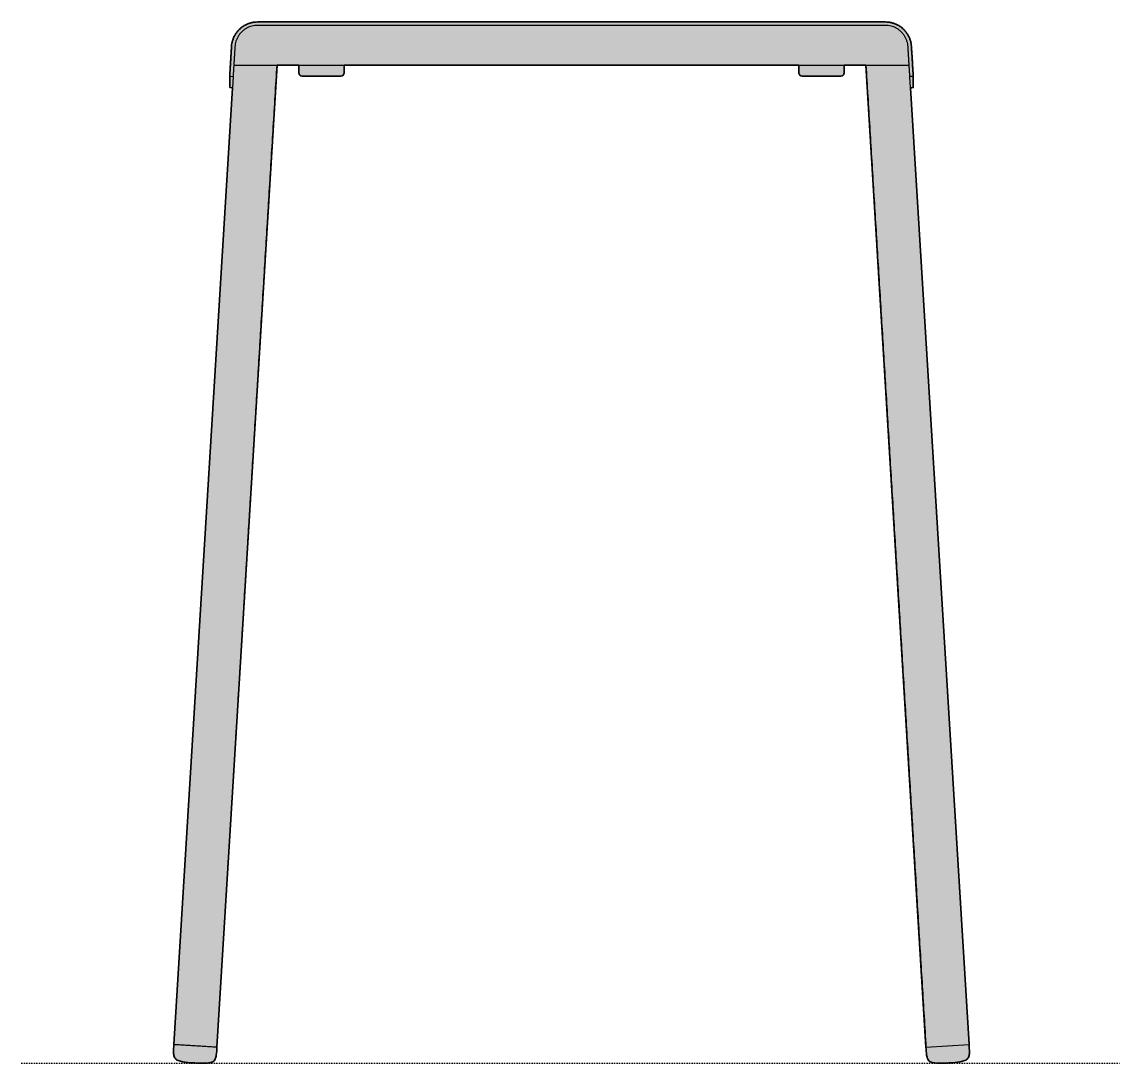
# Model space of a CAD drawing. Header units: millimetres. Extents: x 0 to 1153, y -607 to 458.
# Drawn here: x 669.9 to 1153.4, y -0.3 to 458.3 of the extents above; entities that cross this region are included whole.
import ezdxf

# ---------------------------------------------------------------- set-up
doc = ezdxf.new("R2010")
doc.units = ezdxf.units.MM
doc.linetypes.add('Dots', pattern=[1, 0, -1])
doc.layers.add('Blocks', color=7, linetype='Continuous')
doc.layers.add('Blocks$Fill', color=7, linetype='Continuous', true_color=0xffffff)
for name, color, linetype, lineweight, true_color in [('Blocks$Inner', 7, 'Continuous', 25, 0x007f00), ('Blocks$Outline', 7, 'Continuous', 35, 0xff3f3f), ('Groud', 7, 'Dots', 25, 0x243775)]:
    doc.layers.add(name, color=color, linetype=linetype, lineweight=lineweight, true_color=true_color)

# ---------------------------------------------------------------- blocks, each defined once
blk = doc.blocks.new('Balcony Stool Side')
at = {"layer": 'Blocks$Fill'}
blk.add_hatch(color=256, dxfattribs=at).paths.add_polyline_path([(416.7, 8.23), (416.8, 6.51), (416.83, 5.61), (416.83, 5.18), (416.83, 4.78), (416.82, 4.56), (416.81, 4.34), (416.79, 4.12), (416.77, 3.89), (416.75, 3.78), (416.74, 3.67), (416.72, 3.56), (416.69, 3.45), (416.67, 3.34), (416.64, 3.23), (416.61, 3.12), (416.58, 3.02), (416.54, 2.91), (416.52, 2.85), (416.5, 2.8), (416.48, 2.74), (416.46, 2.69), (416.43, 2.64), (416.41, 2.59), (416.38, 2.54), (416.36, 2.49), (416.33, 2.44), (416.3, 2.39), (416.27, 2.35), (416.24, 2.3), (416.21, 2.25), (416.18, 2.21), (416.14, 2.17), (416.11, 2.12), (416.07, 2.08), (416.04, 2.04), (416, 2), (415.96, 1.96), (415.92, 1.92), (415.88, 1.88), (415.84, 1.84), (415.8, 1.8), (415.76, 1.76), (415.71, 1.73), (415.67, 1.69), (415.62, 1.66), (415.57, 1.62), (415.52, 1.59), (415.44, 1.53), (415.35, 1.48), (415.27, 1.43), (415.17, 1.38), (415.08, 1.33), (414.98, 1.29), (414.88, 1.24), (414.77, 1.2), (414.67, 1.16), (414.56, 1.12), (414.33, 1.04), (414.09, 0.96), (413.84, 0.9), (413.59, 0.83), (413.33, 0.77), (413.06, 0.71), (412.79, 0.66), (412.23, 0.57), (411.67, 0.49), (411.1, 0.42), (410.54, 0.36), (407.68, 0.17), (404.81, 0.01), (404.25, 0), (403.67, 0), (403.1, 0.01), (402.54, 0.04), (402.26, 0.05), (401.99, 0.08), (401.73, 0.11), (401.47, 0.14), (401.21, 0.18), (400.97, 0.22), (400.73, 0.27), (400.62, 0.3), (400.51, 0.33), (400.4, 0.36), (400.29, 0.39), (400.19, 0.42), (400.09, 0.46), (399.99, 0.5), (399.89, 0.54), (399.8, 0.58), (399.72, 0.62), (399.66, 0.65), (399.61, 0.68), (399.56, 0.71), (399.51, 0.74), (399.46, 0.77), (399.41, 0.8), (399.37, 0.83), (399.32, 0.86), (399.28, 0.9), (399.23, 0.93), (399.19, 0.97), (399.15, 1), (399.11, 1.04), (399.07, 1.08), (399.03, 1.12), (398.99, 1.16), (398.95, 1.2), (398.92, 1.24), (398.88, 1.28), (398.85, 1.33), (398.81, 1.37), (398.78, 1.41), (398.75, 1.46), (398.71, 1.51), (398.68, 1.55), (398.65, 1.6), (398.62, 1.65), (398.6, 1.7), (398.57, 1.75), (398.54, 1.8), (398.49, 1.91), (398.44, 2.01), (398.4, 2.11), (398.36, 2.22), (398.33, 2.32), (398.29, 2.43), (398.26, 2.54), (398.23, 2.65), (398.2, 2.76), (398.15, 2.98), (398.1, 3.2), (398.06, 3.42), (398.03, 3.63), (397.97, 4.03), (397.93, 4.45), (397.85, 5.35), (397.74, 7.07), (397.73, 7.07), (397.74, 7.08), (397.74, 7.08), (371.31, 439.26), (361.77, 439.26), (361.77, 436.04), (361.71, 435.76), (361.68, 435.61), (361.66, 435.54), (361.65, 435.51), (361.65, 435.49), (361.64, 435.47), (361.63, 435.45), (361.62, 435.42), (361.61, 435.38), (361.59, 435.35), (361.57, 435.31), (361.56, 435.28), (361.54, 435.24), (361.52, 435.21), (361.5, 435.18), (361.48, 435.15), (361.45, 435.12), (361.43, 435.09), (361.41, 435.06), (361.38, 435.03), (361.35, 435), (361.33, 434.97), (361.3, 434.95), (361.27, 434.92), (361.25, 434.9), (361.22, 434.87), (361.19, 434.85), (361.16, 434.83), (361.13, 434.81), (361.1, 434.79), (361.07, 434.77), (361.04, 434.75), (361, 434.73), (360.97, 434.71), (360.94, 434.7), (360.91, 434.68), (360.87, 434.66), (360.84, 434.65), (360.81, 434.64), (360.77, 434.62), (360.74, 434.61), (360.7, 434.6), (360.67, 434.59), (360.63, 434.58), (360.6, 434.57), (360.56, 434.56), (360.52, 434.56), (360.49, 434.55), (360.45, 434.55), (360.41, 434.54), (360.38, 434.54), (360.34, 434.54), (360.3, 434.54), (360.27, 434.54), (343.27, 434.54), (343.23, 434.54), (343.19, 434.54), (343.16, 434.54), (343.12, 434.54), (343.08, 434.55), (343.05, 434.55), (343.01, 434.56), (342.97, 434.56), (342.94, 434.57), (342.9, 434.58), (342.87, 434.59), (342.83, 434.6), (342.8, 434.61), (342.76, 434.62), (342.73, 434.64), (342.69, 434.65), (342.66, 434.66), (342.63, 434.68), (342.59, 434.7), (342.56, 434.71), (342.53, 434.73), (342.5, 434.75), (342.47, 434.77), (342.43, 434.79), (342.4, 434.81), (342.37, 434.83), (342.34, 434.85), (342.32, 434.87), (342.29, 434.9), (342.26, 434.92), (342.23, 434.95), (342.21, 434.97), (342.18, 435), (342.15, 435.03), (342.13, 435.06), (342.1, 435.09), (342.08, 435.12), (342.06, 435.15), (342.04, 435.18), (342.01, 435.21), (342, 435.24), (341.98, 435.28), (341.96, 435.31), (341.94, 435.35), (341.93, 435.38), (341.91, 435.42), (341.9, 435.45), (341.89, 435.47), (341.89, 435.49), (341.88, 435.51), (341.87, 435.54), (341.85, 435.61), (341.82, 435.76), (341.77, 436.04), (341.77, 437.29), (341.77, 439.26), (141.77, 439.26), (141.77, 436.04), (141.71, 435.76), (141.68, 435.61), (141.66, 435.54), (141.65, 435.51), (141.65, 435.49), (141.64, 435.47), (141.63, 435.45), (141.62, 435.42), (141.61, 435.38), (141.59, 435.35), (141.57, 435.31), (141.56, 435.28), (141.54, 435.24), (141.52, 435.21), (141.5, 435.18), (141.48, 435.15), (141.45, 435.12), (141.43, 435.09), (141.41, 435.06), (141.38, 435.03), (141.35, 435), (141.33, 434.97), (141.3, 434.95), (141.27, 434.92), (141.25, 434.9), (141.22, 434.87), (141.19, 434.85), (141.16, 434.83), (141.13, 434.81), (141.1, 434.79), (141.07, 434.77), (141.04, 434.75), (141, 434.73), (140.97, 434.71), (140.94, 434.7), (140.91, 434.68), (140.87, 434.66), (140.84, 434.65), (140.81, 434.64), (140.77, 434.62), (140.74, 434.61), (140.7, 434.6), (140.67, 434.59), (140.63, 434.58), (140.6, 434.57), (140.56, 434.56), (140.52, 434.56), (140.49, 434.55), (140.45, 434.55), (140.41, 434.54), (140.38, 434.54), (140.34, 434.54), (140.3, 434.54), (140.27, 434.54), (123.27, 434.54), (123.23, 434.54), (123.19, 434.54), (123.16, 434.54), (123.12, 434.54), (123.08, 434.55), (123.05, 434.55), (123.01, 434.56), (122.97, 434.56), (122.94, 434.57), (122.9, 434.58), (122.87, 434.59), (122.83, 434.6), (122.8, 434.61), (122.76, 434.62), (122.73, 434.64), (122.69, 434.65), (122.66, 434.66), (122.63, 434.68), (122.59, 434.7), (122.56, 434.71), (122.53, 434.73), (122.5, 434.75), (122.47, 434.77), (122.43, 434.79), (122.4, 434.81), (122.37, 434.83), (122.34, 434.85), (122.32, 434.87), (122.29, 434.9), (122.26, 434.92), (122.23, 434.95), (122.21, 434.97), (122.18, 435), (122.15, 435.03), (122.13, 435.06), (122.1, 435.09), (122.08, 435.12), (122.06, 435.15), (122.04, 435.18), (122.01, 435.21), (122, 435.24), (121.98, 435.28), (121.96, 435.31), (121.94, 435.35), (121.93, 435.38), (121.91, 435.42), (121.9, 435.45), (121.89, 435.47), (121.89, 435.49), (121.88, 435.51), (121.87, 435.54), (121.85, 435.61), (121.82, 435.76), (121.77, 436.04), (121.77, 437.34), (121.77, 439.26), (112.23, 439.26), (85.79, 7.07), (85.68, 5.35), (85.61, 4.45), (85.56, 4.03), (85.51, 3.63), (85.47, 3.42), (85.43, 3.2), (85.39, 2.98), (85.33, 2.76), (85.31, 2.65), (85.27, 2.54), (85.24, 2.43), (85.21, 2.32), (85.17, 2.22), (85.13, 2.11), (85.09, 2.01), (85.04, 1.91), (84.99, 1.8), (84.96, 1.75), (84.94, 1.7), (84.91, 1.65), (84.88, 1.6), (84.85, 1.55), (84.82, 1.51), (84.79, 1.46), (84.75, 1.41), (84.72, 1.37), (84.69, 1.33), (84.65, 1.28), (84.62, 1.24), (84.58, 1.2), (84.54, 1.16), (84.5, 1.12), (84.47, 1.08), (84.43, 1.04), (84.38, 1), (84.34, 0.97), (84.3, 0.93), (84.26, 0.9), (84.21, 0.86), (84.17, 0.83), (84.12, 0.8), (84.07, 0.77), (84.02, 0.74), (83.97, 0.71), (83.92, 0.68), (83.87, 0.65), (83.82, 0.62), (83.73, 0.58), (83.64, 0.54), (83.54, 0.5), (83.45, 0.46), (83.35, 0.42), (83.24, 0.39), (83.14, 0.36), (83.03, 0.33), (82.92, 0.3), (82.8, 0.27), (82.57, 0.22), (82.32, 0.18), (82.07, 0.14), (81.81, 0.11), (81.54, 0.08), (81.27, 0.05), (80.99, 0.04), (80.43, 0.01), (79.86, 0), (79.29, 0), (78.72, 0.01), (75.86, 0.17), (72.99, 0.36), (72.43, 0.42), (71.86, 0.49), (71.3, 0.57), (70.74, 0.66), (70.47, 0.71), (70.2, 0.77), (69.94, 0.83), (69.69, 0.9), (69.44, 0.96), (69.2, 1.04), (68.98, 1.12), (68.87, 1.16), (68.76, 1.2), (68.65, 1.24), (68.55, 1.29), (68.45, 1.33), (68.36, 1.38), (68.27, 1.43), (68.18, 1.48), (68.09, 1.53), (68.01, 1.59), (67.96, 1.62), (67.91, 1.66), (67.87, 1.69), (67.82, 1.73), (67.78, 1.76), (67.73, 1.8), (67.69, 1.84), (67.65, 1.88), (67.61, 1.92), (67.57, 1.96), (67.53, 2), (67.49, 2.04), (67.46, 2.08), (67.42, 2.12), (67.39, 2.17), (67.36, 2.21), (67.32, 2.25), (67.29, 2.3), (67.26, 2.35), (67.23, 2.39), (67.2, 2.44), (67.18, 2.49), (67.15, 2.54), (67.13, 2.59), (67.1, 2.64), (67.08, 2.69), (67.05, 2.74), (67.03, 2.8), (67.01, 2.85), (66.99, 2.91), (66.95, 3.02), (66.92, 3.12), (66.89, 3.23), (66.86, 3.34), (66.84, 3.45), (66.82, 3.56), (66.8, 3.67), (66.78, 3.78), (66.77, 3.89), (66.74, 4.12), (66.72, 4.34), (66.71, 4.56), (66.7, 4.78), (66.7, 5.18), (66.7, 5.61), (66.73, 6.51), (66.83, 8.23), (92.59, 429.36), (91.39, 429.44), (91.39, 429.43), (91.39, 429.43), (91.39, 434.06), (91.39, 434.15), (91.39, 434.23), (91.39, 434.44), (92.19, 447.54), (92.22, 447.9), (92.26, 448.26), (92.31, 448.62), (92.37, 448.98), (92.45, 449.33), (92.53, 449.68), (92.63, 450.03), (92.73, 450.38), (92.85, 450.72), (92.97, 451.06), (93.11, 451.39), (93.26, 451.72), (93.42, 452.05), (93.59, 452.37), (93.77, 452.68), (93.96, 452.99), (94.16, 453.29), (94.36, 453.59), (94.58, 453.88), (94.81, 454.16), (95.04, 454.43), (95.28, 454.7), (95.53, 454.96), (95.79, 455.21), (96.06, 455.46), (96.34, 455.69), (96.62, 455.92), (96.91, 456.14), (97.2, 456.34), (97.51, 456.54), (97.81, 456.73), (98.13, 456.91), (98.45, 457.08), (98.77, 457.24), (99.1, 457.39), (99.44, 457.53), (99.77, 457.66), (100.12, 457.77), (100.46, 457.88), (100.81, 457.98), (101.16, 458.06), (101.52, 458.13), (101.87, 458.2), (102.23, 458.25), (102.41, 458.27), (102.6, 458.29), (102.97, 458.31), (103.34, 458.33), (103.67, 458.34), (115.18, 458.34), (379.86, 458.34), (380.22, 458.33), (380.58, 458.31), (380.94, 458.29), (381.3, 458.25), (381.66, 458.2), (382.02, 458.13), (382.37, 458.06), (382.72, 457.98), (383.07, 457.88), (383.42, 457.77), (383.76, 457.66), (384.1, 457.53), (384.43, 457.39), (384.76, 457.24), (385.09, 457.08), (385.41, 456.91), (385.72, 456.73), (386.03, 456.54), (386.33, 456.34), (386.63, 456.14), (386.91, 455.92), (387.2, 455.69), (387.47, 455.46), (387.74, 455.21), (388, 454.96), (388.25, 454.7), (388.49, 454.43), (388.73, 454.16), (388.95, 453.88), (389.17, 453.59), (389.38, 453.29), (389.58, 452.99), (389.76, 452.68), (389.94, 452.37), (390.11, 452.05), (390.27, 451.72), (390.42, 451.39), (390.56, 451.06), (390.69, 450.72), (390.8, 450.38), (390.91, 450.03), (391, 449.68), (391.09, 449.33), (391.16, 448.98), (391.19, 448.79), (391.22, 448.61), (391.27, 448.24), (391.31, 447.87), (391.34, 447.54), (391.39, 446.74), (392.14, 434.43), (392.14, 434.05), (392.14, 431.48), (392.14, 429.43), (392.14, 429.43), (390.95, 429.36)], flags=0)
at = {"layer": 'Blocks$Inner'}
for points in [[(93.19, 439.26), (112.23, 439.26), (121.78, 439.26), (141.77, 439.26), (341.77, 439.26), (361.79, 439.26), (371.31, 439.26), (390.34, 439.26)], [(92.89, 434.35), (92.89, 434.28), (92.59, 429.36), (66.83, 8.23)], [(91.39, 434.44), (92.89, 434.35)], [(416.7, 8.23), (390.95, 429.36), (390.65, 434.26), (390.64, 434.34)], [(92.6, 429.36), (91.39, 429.44), (91.39, 429.43)], [(397.76, 7.07), (397.73, 7.07), (397.74, 7.08), (416.7, 8.23)]]:
    blk.add_lwpolyline(points, dxfattribs=at)
for points, knots in [([(91.39, 434.44), (91.4, 434.49), (91.4, 434.55), (91.41, 434.74), (91.42, 434.88), (91.44, 435.16), (91.45, 435.3), (91.46, 435.57), (91.47, 435.71), (91.49, 435.99), (91.5, 436.13), (91.51, 436.41), (91.52, 436.54), (91.54, 436.82), (91.55, 436.96), (91.56, 437.24), (91.57, 437.38), (91.59, 437.65), (91.6, 437.79), (91.62, 438.2), (91.64, 438.46), (91.67, 439), (91.69, 439.26), (91.72, 439.8), (91.74, 440.07), (91.77, 440.6), (91.79, 440.87), (91.82, 441.4), (91.84, 441.67), (91.87, 442.2), (91.88, 442.47), (91.92, 443), (91.93, 443.27), (91.97, 443.8), (91.98, 444.07), (92.02, 444.6), (92.03, 444.87), (92.06, 445.4), (92.08, 445.67), (92.11, 446.21), (92.13, 446.47), (92.16, 447.01), (92.18, 447.23), (92.22, 448.02), (92.28, 448.5), (92.46, 449.45), (92.58, 449.92), (92.88, 450.83), (93.06, 451.28), (93.47, 452.16), (93.7, 452.58), (94.21, 453.4), (94.5, 453.79), (95.11, 454.53), (95.44, 454.88), (96.15, 455.55), (96.52, 455.85), (97.3, 456.42), (97.7, 456.68), (98.55, 457.14), (98.99, 457.35), (99.88, 457.71), (100.34, 457.86), (101.28, 458.1), (101.75, 458.19), (102.71, 458.31), (103.25, 458.34), (107.51, 458.34), (111.35, 458.34), (119.02, 458.34), (122.85, 458.34), (130.52, 458.34), (134.36, 458.34), (142.03, 458.34), (145.87, 458.34), (153.54, 458.34), (157.38, 458.34), (165.05, 458.34), (168.88, 458.34), (176.56, 458.34), (180.39, 458.34), (188.06, 458.34), (191.9, 458.34), (199.57, 458.34), (203.41, 458.34), (211.08, 458.34), (214.92, 458.34), (222.59, 458.34), (226.42, 458.34), (234.09, 458.34), (237.93, 458.34), (245.6, 458.34), (249.44, 458.34), (257.11, 458.34), (260.95, 458.34), (268.62, 458.34), (272.45, 458.34), (280.13, 458.34), (283.96, 458.34), (291.63, 458.34), (295.47, 458.34), (303.14, 458.34), (306.98, 458.34), (314.65, 458.34), (318.48, 458.34), (326.16, 458.34), (329.99, 458.34), (337.66, 458.34), (341.5, 458.34), (349.17, 458.34), (353.01, 458.34), (360.68, 458.34), (364.52, 458.34), (370.27, 458.34), (372.19, 458.34), (375.06, 458.34), (376.02, 458.34), (377.94, 458.34), (378.76, 458.34), (380.34, 458.34), (380.82, 458.31), (381.78, 458.19), (382.26, 458.1), (383.19, 457.86), (383.65, 457.71), (384.55, 457.35), (384.98, 457.14), (385.83, 456.68), (386.24, 456.42), (387.02, 455.85), (387.39, 455.55), (388.09, 454.88), (388.42, 454.53), (389.03, 453.79), (389.32, 453.4), (389.83, 452.58), (390.07, 452.16), (390.48, 451.28), (390.65, 450.83), (390.95, 449.92), (391.07, 449.45), (391.25, 448.5), (391.31, 447.96), (391.35, 447.27), (391.37, 447.01), (391.4, 446.47), (391.42, 446.21), (391.45, 445.67), (391.47, 445.4), (391.5, 444.87), (391.52, 444.6), (391.55, 444.07), (391.57, 443.8), (391.6, 443.27), (391.62, 443), (391.65, 442.47), (391.66, 442.2), (391.7, 441.67), (391.71, 441.4), (391.75, 440.87), (391.76, 440.6), (391.8, 440.07), (391.81, 439.8), (391.84, 439.26), (391.86, 439), (391.89, 438.46), (391.91, 438.2), (391.93, 437.79), (391.94, 437.65), (391.96, 437.38), (391.97, 437.24), (391.99, 436.96), (391.99, 436.82), (392.01, 436.54), (392.02, 436.41), (392.04, 436.13), (392.04, 435.99), (392.06, 435.71), (392.07, 435.57), (392.09, 435.3), (392.1, 435.16), (392.11, 434.88), (392.12, 434.74), (392.13, 434.55), (392.14, 434.49), (392.14, 434.43)], [191.384093, 191.384093, 191.384093, 191.384093, 191.553042, 191.553042, 191.975328, 191.975328, 192.397615, 192.397615, 192.819901, 192.819901, 193.242187, 193.242187, 193.664473, 193.664473, 194.086759, 194.086759, 194.509045, 194.509045, 194.931331, 194.931331, 195.744585, 195.744585, 196.557838, 196.557838, 197.371091, 197.371091, 198.184345, 198.184345, 198.997598, 198.997598, 199.810852, 199.810852, 200.624105, 200.624105, 201.437358, 201.437358, 202.250612, 202.250612, 203.063865, 203.063865, 203.877119, 203.877119, 204.690372, 204.690372, 205.965528, 205.965528, 207.240683, 207.240683, 208.515839, 208.515839, 209.790995, 209.790995, 211.066151, 211.066151, 212.341306, 212.341306, 213.616462, 213.616462, 214.891618, 214.891618, 216.166774, 216.166774, 217.441929, 217.441929, 218.717085, 218.717085, 219.992241, 219.992241, 231.656072, 231.656072, 243.319903, 243.319903, 254.983735, 254.983735, 266.647566, 266.647566, 278.311397, 278.311397, 289.975228, 289.975228, 301.63906, 301.63906, 313.302891, 313.302891, 324.966722, 324.966722, 336.630553, 336.630553, 348.294385, 348.294385, 359.958216, 359.958216, 371.622047, 371.622047, 383.285878, 383.285878, 394.94971, 394.94971, 406.613541, 406.613541, 418.277372, 418.277372, 429.941203, 429.941203, 441.605035, 441.605035, 453.268866, 453.268866, 464.932697, 464.932697, 476.596528, 476.596528, 488.26036, 488.26036, 494.092275, 494.092275, 497.008233, 497.008233, 499.924191, 499.924191, 501.199347, 501.199347, 502.474502, 502.474502, 503.749658, 503.749658, 505.024814, 505.024814, 506.29997, 506.29997, 507.575125, 507.575125, 508.850281, 508.850281, 510.125437, 510.125437, 511.400593, 511.400593, 512.675748, 512.675748, 513.950904, 513.950904, 515.22606, 515.22606, 516.039313, 516.039313, 516.852567, 516.852567, 517.66582, 517.66582, 518.479073, 518.479073, 519.292327, 519.292327, 520.10558, 520.10558, 520.918834, 520.918834, 521.732087, 521.732087, 522.54534, 522.54534, 523.358594, 523.358594, 524.171847, 524.171847, 524.9851, 524.9851, 525.407387, 525.407387, 525.829673, 525.829673, 526.251959, 526.251959, 526.674245, 526.674245, 527.096531, 527.096531, 527.518817, 527.518817, 527.941103, 527.941103, 528.363389, 528.363389, 528.53832, 528.53832, 528.53832, 528.53832]), ([(390.64, 434.34), (390.64, 434.4), (390.64, 434.45), (390.63, 434.51), (390.62, 434.65), (390.62, 434.79), (390.61, 434.93), (390.6, 435.07), (390.59, 435.2), (390.58, 435.34), (390.57, 435.48), (390.56, 435.62), (390.56, 435.76), (390.55, 435.9), (390.54, 436.04), (390.53, 436.18), (390.52, 436.31), (390.51, 436.45), (390.5, 436.59), (390.5, 436.73), (390.49, 436.87), (390.48, 437.01), (390.47, 437.15), (390.46, 437.28), (390.45, 437.42), (390.45, 437.56), (390.44, 437.7), (390.43, 437.84), (390.41, 438.11), (390.4, 438.37), (390.38, 438.64), (390.36, 438.91), (390.35, 439.17), (390.33, 439.44), (390.31, 439.71), (390.3, 439.97), (390.28, 440.24), (390.27, 440.51), (390.25, 440.78), (390.23, 441.04), (390.22, 441.31), (390.2, 441.58), (390.18, 441.84), (390.17, 442.11), (390.15, 442.38), (390.13, 442.64), (390.12, 442.91), (390.1, 443.18), (390.09, 443.44), (390.07, 443.71), (390.05, 443.98), (390.04, 444.25), (390.02, 444.51), (390, 444.78), (389.99, 445.05), (389.97, 445.31), (389.96, 445.58), (389.94, 445.85), (389.92, 446.11), (389.91, 446.38), (389.89, 446.65), (389.87, 446.91), (389.86, 447.18), (389.84, 447.45), (389.82, 447.8), (389.76, 448.3), (389.68, 448.7), (389.61, 449.11), (389.5, 449.52), (389.37, 449.91), (389.25, 450.31), (389.09, 450.7), (388.91, 451.08), (388.74, 451.46), (388.53, 451.83), (388.31, 452.19), (388.08, 452.54), (387.84, 452.88), (387.57, 453.2), (387.3, 453.53), (387.02, 453.83), (386.71, 454.12), (386.41, 454.41), (386.08, 454.68), (385.74, 454.92), (385.4, 455.17), (385.05, 455.4), (384.68, 455.6), (384.31, 455.8), (383.93, 455.98), (383.54, 456.13), (383.16, 456.29), (382.76, 456.42), (382.35, 456.52), (381.94, 456.63), (381.53, 456.71), (381.11, 456.76), (380.7, 456.81), (380.28, 456.84), (379.86, 456.84), (378.76, 456.84), (377.94, 456.84), (376.98, 456.84), (376.02, 456.84), (375.06, 456.84), (374.11, 456.84), (372.19, 456.84), (370.27, 456.84), (368.35, 456.84), (364.52, 456.84), (360.68, 456.84), (356.84, 456.84), (353.01, 456.84), (349.17, 456.84), (345.34, 456.84), (341.5, 456.84), (337.66, 456.84), (333.83, 456.84), (329.99, 456.84), (326.16, 456.84), (322.32, 456.84), (318.48, 456.84), (314.65, 456.84), (310.81, 456.84), (306.98, 456.84), (303.14, 456.84), (299.31, 456.84), (295.47, 456.84), (291.63, 456.84), (287.8, 456.84), (283.96, 456.84), (280.13, 456.84), (276.29, 456.84), (272.45, 456.84), (268.62, 456.84), (264.78, 456.84), (260.95, 456.84), (257.11, 456.84), (253.27, 456.84), (249.44, 456.84), (245.6, 456.84), (241.77, 456.84), (237.93, 456.84), (234.09, 456.84), (230.26, 456.84), (226.42, 456.84), (222.59, 456.84), (218.75, 456.84), (214.92, 456.84), (211.08, 456.84), (207.24, 456.84), (203.41, 456.84), (199.57, 456.84), (195.74, 456.84), (191.9, 456.84), (188.06, 456.84), (184.23, 456.84), (180.39, 456.84), (176.56, 456.84), (172.72, 456.84), (168.88, 456.84), (165.05, 456.84), (161.21, 456.84), (157.38, 456.84), (153.54, 456.84), (149.7, 456.84), (145.87, 456.84), (142.03, 456.84), (138.2, 456.84), (134.36, 456.84), (130.52, 456.84), (126.69, 456.84), (122.85, 456.84), (119.02, 456.84), (115.18, 456.84), (111.35, 456.84), (107.51, 456.84), (103.67, 456.84), (103.33, 456.84), (102.82, 456.81), (102.42, 456.76), (102, 456.71), (101.59, 456.63), (101.18, 456.52), (100.78, 456.42), (100.38, 456.29), (99.99, 456.13), (99.6, 455.98), (99.22, 455.8), (98.85, 455.6), (98.48, 455.4), (98.13, 455.17), (97.79, 454.92), (97.45, 454.68), (97.13, 454.41), (96.82, 454.12), (96.52, 453.83), (96.23, 453.53), (95.96, 453.2), (95.7, 452.88), (95.45, 452.54), (95.22, 452.19), (95, 451.83), (94.8, 451.46), (94.62, 451.08), (94.44, 450.7), (94.29, 450.31), (94.16, 449.91), (94.03, 449.52), (93.93, 449.11), (93.85, 448.7), (93.77, 448.28), (93.72, 447.87), (93.69, 447.45), (93.67, 447.14), (93.66, 446.91), (93.64, 446.65), (93.63, 446.38), (93.61, 446.11), (93.59, 445.85), (93.58, 445.58), (93.56, 445.31), (93.55, 445.05), (93.53, 444.78), (93.51, 444.51), (93.5, 444.25), (93.48, 443.98), (93.46, 443.71), (93.45, 443.44), (93.43, 443.18), (93.41, 442.91), (93.4, 442.64), (93.38, 442.38), (93.37, 442.11), (93.35, 441.84), (93.33, 441.58), (93.32, 441.31), (93.3, 441.04), (93.28, 440.78), (93.27, 440.51), (93.25, 440.24), (93.24, 439.97), (93.22, 439.71), (93.2, 439.44), (93.19, 439.17), (93.17, 438.91), (93.15, 438.64), (93.14, 438.37), (93.12, 438.11), (93.1, 437.84), (93.1, 437.7), (93.09, 437.56), (93.08, 437.42), (93.07, 437.28), (93.06, 437.15), (93.05, 437.01), (93.05, 436.87), (93.04, 436.73), (93.03, 436.59), (93.02, 436.45), (93.01, 436.31), (93, 436.18), (92.99, 436.04), (92.99, 435.9), (92.98, 435.76), (92.97, 435.62), (92.96, 435.48), (92.95, 435.34), (92.94, 435.2), (92.93, 435.07), (92.93, 434.93), (92.92, 434.79), (92.91, 434.65), (92.9, 434.51), (92.9, 434.46), (92.89, 434.4), (92.89, 434.35)], [529.53832, 529.53832, 529.53832, 529.53832, 529.713252, 529.713252, 529.713252, 530.135538, 530.135538, 530.135538, 530.557824, 530.557824, 530.557824, 530.98011, 530.98011, 530.98011, 531.402396, 531.402396, 531.402396, 531.824682, 531.824682, 531.824682, 532.246968, 532.246968, 532.246968, 532.669254, 532.669254, 532.669254, 533.09154, 533.09154, 533.09154, 533.904794, 533.904794, 533.904794, 534.718047, 534.718047, 534.718047, 535.531301, 535.531301, 535.531301, 536.344554, 536.344554, 536.344554, 537.157807, 537.157807, 537.157807, 537.971061, 537.971061, 537.971061, 538.784314, 538.784314, 538.784314, 539.597568, 539.597568, 539.597568, 540.410821, 540.410821, 540.410821, 541.224074, 541.224074, 541.224074, 542.037328, 542.037328, 542.037328, 542.850581, 542.850581, 542.850581, 544.125737, 544.125737, 544.125737, 545.400893, 545.400893, 545.400893, 546.676048, 546.676048, 546.676048, 547.951204, 547.951204, 547.951204, 549.22636, 549.22636, 549.22636, 550.501516, 550.501516, 550.501516, 551.776671, 551.776671, 551.776671, 553.051827, 553.051827, 553.051827, 554.326983, 554.326983, 554.326983, 555.602138, 555.602138, 555.602138, 556.877294, 556.877294, 556.877294, 558.15245, 558.15245, 558.15245, 561.068408, 561.068408, 561.068408, 563.984366, 563.984366, 563.984366, 569.816281, 569.816281, 569.816281, 581.480112, 581.480112, 581.480112, 593.143944, 593.143944, 593.143944, 604.807775, 604.807775, 604.807775, 616.471606, 616.471606, 616.471606, 628.135438, 628.135438, 628.135438, 639.799269, 639.799269, 639.799269, 651.4631, 651.4631, 651.4631, 663.126931, 663.126931, 663.126931, 674.790763, 674.790763, 674.790763, 686.454594, 686.454594, 686.454594, 698.118425, 698.118425, 698.118425, 709.782256, 709.782256, 709.782256, 721.446088, 721.446088, 721.446088, 733.109919, 733.109919, 733.109919, 744.77375, 744.77375, 744.77375, 756.437581, 756.437581, 756.437581, 768.101413, 768.101413, 768.101413, 779.765244, 779.765244, 779.765244, 791.429075, 791.429075, 791.429075, 803.092906, 803.092906, 803.092906, 814.756738, 814.756738, 814.756738, 826.420569, 826.420569, 826.420569, 838.0844, 838.0844, 838.0844, 839.359556, 839.359556, 839.359556, 840.634712, 840.634712, 840.634712, 841.909867, 841.909867, 841.909867, 843.185023, 843.185023, 843.185023, 844.460179, 844.460179, 844.460179, 845.735335, 845.735335, 845.735335, 847.01049, 847.01049, 847.01049, 848.285646, 848.285646, 848.285646, 849.560802, 849.560802, 849.560802, 850.835958, 850.835958, 850.835958, 852.111113, 852.111113, 852.111113, 853.386269, 853.386269, 853.386269, 854.199522, 854.199522, 854.199522, 855.012776, 855.012776, 855.012776, 855.826029, 855.826029, 855.826029, 856.639283, 856.639283, 856.639283, 857.452536, 857.452536, 857.452536, 858.265789, 858.265789, 858.265789, 859.079043, 859.079043, 859.079043, 859.892296, 859.892296, 859.892296, 860.705549, 860.705549, 860.705549, 861.518803, 861.518803, 861.518803, 862.332056, 862.332056, 862.332056, 863.14531, 863.14531, 863.14531, 863.567596, 863.567596, 863.567596, 863.989882, 863.989882, 863.989882, 864.412168, 864.412168, 864.412168, 864.834454, 864.834454, 864.834454, 865.25674, 865.25674, 865.25674, 865.679026, 865.679026, 865.679026, 866.101312, 866.101312, 866.101312, 866.523599, 866.523599, 866.523599, 866.692548, 866.692548, 866.692548, 866.692548]), ([(121.77, 436.04), (121.77, 436.07), (121.77, 436.5), (121.77, 437.75), (121.77, 438.27), (121.77, 439.01), (121.77, 439.13), (121.77, 439.26)], [-153.832297, -153.832297, -153.832297, -153.832297, -70.734111, -70.734111, -29.185018, -29.185018, -21.158432, -21.158432, -21.158432, -21.158432]), ([(123.27, 434.54), (122.87, 434.54), (122.49, 434.69), (122.06, 435.12), (121.95, 435.29), (121.85, 435.62), (121.79, 435.9), (121.77, 436.04)], [-156.218454, -156.218454, -156.218454, -156.218454, -154.937485, -154.937485, -154.280946, -154.280946, -153.832297, -153.832297, -153.832297, -153.832297]), ([(141.77, 436.04), (141.74, 435.9), (141.69, 435.62), (141.59, 435.29), (141.47, 435.12), (141.05, 434.69), (140.66, 434.54), (140.27, 434.54)], [-175.604612, -175.604612, -175.604612, -175.604612, -175.155962, -175.155962, -174.499424, -174.499424, -173.218454, -173.218454, -173.218454, -173.218454]), ([(141.77, 439.26), (141.77, 438.27), (141.77, 437.75), (141.77, 436.5), (141.77, 436.07), (141.77, 436.04)], [-307.720184, -307.720184, -307.720184, -307.720184, -258.702798, -258.702798, -175.604612, -175.604612, -175.604612, -175.604612]), ([(341.77, 436.04), (341.77, 436.07), (341.77, 436.5), (341.77, 437.75), (341.77, 438.27), (341.77, 439.26)], [190.663204, 190.663204, 190.663204, 190.663204, 273.76139, 273.76139, 322.733543, 322.733543, 322.733543, 322.733543]), ([(343.27, 434.54), (342.87, 434.54), (342.49, 434.69), (342.06, 435.12), (341.95, 435.29), (341.85, 435.62), (341.79, 435.9), (341.77, 436.04)], [188.277047, 188.277047, 188.277047, 188.277047, 189.558016, 189.558016, 190.214555, 190.214555, 190.663204, 190.663204, 190.663204, 190.663204]), ([(361.77, 436.04), (361.74, 435.9), (361.69, 435.62), (361.59, 435.29), (361.47, 435.12), (361.05, 434.69), (360.66, 434.54), (360.27, 434.54)], [168.890889, 168.890889, 168.890889, 168.890889, 169.339539, 169.339539, 169.996077, 169.996077, 171.277047, 171.277047, 171.277047, 171.277047]), ([(361.77, 439.26), (361.77, 439.13), (361.77, 439.01), (361.77, 438.27), (361.77, 437.75), (361.77, 436.5), (361.77, 436.07), (361.77, 436.04)], [36.217025, 36.217025, 36.217025, 36.217025, 44.24361, 44.24361, 85.792703, 85.792703, 168.890889, 168.890889, 168.890889, 168.890889]), ([(91.39, 434.23), (91.39, 434.27), (91.39, 434.29), (91.39, 434.33), (91.39, 434.35), (91.39, 434.39), (91.39, 434.42), (91.39, 434.44)], [169.377614, 169.377614, 169.377614, 169.377614, 176.713107, 176.713107, 184.0486, 184.0486, 191.384093, 191.384093, 191.384093, 191.384093]), ([(91.39, 429.43), (91.39, 429.43), (91.39, 429.61), (91.39, 430.29), (91.39, 430.8), (91.39, 432.17), (91.39, 433.03), (91.39, 434.09), (91.39, 434.12), (91.39, 434.18), (91.39, 434.2), (91.39, 434.23)], [2, 2, 2, 2, 56.510292, 56.510292, 111.020584, 111.020584, 165.530876, 165.530876, 167.454245, 167.454245, 169.377614, 169.377614, 169.377614, 169.377614]), ([(392.14, 434.43), (392.14, 434.19), (392.14, 434.17), (392.14, 434.12), (392.14, 434.09), (392.14, 433.02), (392.14, 432.17), (392.14, 430.8), (392.14, 430.28), (392.14, 429.6), (392.14, 429.43), (392.14, 429.43)], [787.084317, 787.084317, 787.084317, 787.084317, 789.007686, 789.007686, 790.931055, 790.931055, 845.441347, 845.441347, 899.951639, 899.951639, 954.461931, 954.461931, 954.461931, 954.461931]), ([(66.83, 8.23), (66.77, 7.23), (66.68, 5.79), (66.72, 4.21), (66.77, 3.57), (67.15, 2.41), (67.48, 1.95), (68.01, 1.59), (69.71, 0.44), (73.97, 0.28), (75.86, 0.17), (77.74, 0.05), (81.99, -0.31), (83.82, 0.62), (84.39, 0.91), (84.77, 1.33), (85.29, 2.44), (85.42, 3.06), (85.66, 4.63), (85.74, 6.07), (85.79, 7.07)], [869.692548, 869.692548, 869.692548, 869.692548, 872.92834, 872.92834, 874.768825, 874.768825, 876.795874, 876.795874, 876.795874, 884.999735, 884.999735, 884.999735, 893.203589, 893.203589, 893.203589, 895.230637, 895.230637, 897.071118, 897.071118, 900.306904, 900.306904, 900.306904, 900.306904]), ([(397.74, 7.07), (397.8, 6.07), (397.88, 4.63), (398.11, 3.06), (398.24, 2.44), (398.76, 1.33), (399.15, 0.91), (399.72, 0.62), (401.54, -0.31), (405.79, 0.05), (407.68, 0.17), (409.56, 0.28), (413.82, 0.44), (415.52, 1.59), (416.05, 1.95), (416.38, 2.41), (416.76, 3.57), (416.81, 4.21), (416.86, 5.79), (416.76, 7.23), (416.7, 8.23)], [0, 0, 0, 0, 3.235786, 3.235786, 5.076267, 5.076267, 7.103315, 7.103315, 7.103315, 15.307169, 15.307169, 15.307169, 23.51103, 23.51103, 23.51103, 25.538079, 25.538079, 27.378564, 27.378564, 30.614356, 30.614356, 30.614356, 30.614356])]:
    blk.add_open_spline(points, degree=3, knots=knots, dxfattribs=at)
for points, degree in [([(85.79, 7.07), (99.01, 223.16), (112.23, 439.26)], 2), ([(371.31, 439.26), (384.52, 223.16), (397.74, 7.07)], 2), ([(140.27, 434.54), (131.77, 434.54), (123.27, 434.54)], 2), ([(360.27, 434.54), (351.77, 434.54), (343.27, 434.54)], 2), ([(392.14, 434.43), (391.39, 434.39), (390.64, 434.34)], 2), ([(392.14, 429.43), (390.95, 429.36)], 1), ([(85.79, 7.07), (76.31, 7.65), (66.83, 8.23)], 2)]:
    blk.add_open_spline(points, degree=degree, dxfattribs=at)
at = {"layer": 'Blocks$Outline'}
for points in [[(112.23, 439.26), (85.79, 7.07)], [(121.77, 439.26), (112.23, 439.26)], [(341.77, 439.26), (141.77, 439.26), (141.77, 439.26)], [(371.31, 439.26), (361.79, 439.26), (361.77, 439.26)], [(397.74, 7.08), (371.31, 439.26)], [(66.83, 8.23), (92.59, 429.36), (92.59, 429.36)], [(92.59, 429.36), (91.39, 429.44), (91.39, 429.43)], [(390.95, 429.36), (416.7, 8.23)], [(397.74, 7.07), (397.73, 7.07), (397.74, 7.08), (397.74, 7.08)]]:
    blk.add_lwpolyline(points, dxfattribs=at)
for points, knots in [([(91.39, 434.44), (91.4, 434.49), (91.4, 434.55), (91.41, 434.74), (91.42, 434.88), (91.44, 435.16), (91.45, 435.3), (91.46, 435.57), (91.47, 435.71), (91.49, 435.99), (91.5, 436.13), (91.51, 436.41), (91.52, 436.54), (91.54, 436.82), (91.55, 436.96), (91.56, 437.24), (91.57, 437.38), (91.59, 437.65), (91.6, 437.79), (91.62, 438.2), (91.64, 438.46), (91.67, 439), (91.69, 439.26), (91.72, 439.8), (91.74, 440.07), (91.77, 440.6), (91.79, 440.87), (91.82, 441.4), (91.84, 441.67), (91.87, 442.2), (91.88, 442.47), (91.92, 443), (91.93, 443.27), (91.97, 443.8), (91.98, 444.07), (92.02, 444.6), (92.03, 444.87), (92.06, 445.4), (92.08, 445.67), (92.11, 446.21), (92.13, 446.47), (92.16, 447.01), (92.18, 447.23), (92.22, 448.02), (92.28, 448.5), (92.46, 449.45), (92.58, 449.92), (92.88, 450.83), (93.06, 451.28), (93.47, 452.16), (93.7, 452.58), (94.21, 453.4), (94.5, 453.79), (95.11, 454.53), (95.44, 454.88), (96.15, 455.55), (96.52, 455.85), (97.3, 456.42), (97.7, 456.68), (98.55, 457.14), (98.99, 457.35), (99.88, 457.71), (100.34, 457.86), (101.28, 458.1), (101.75, 458.19), (102.71, 458.31), (103.25, 458.34), (107.51, 458.34), (111.35, 458.34), (119.02, 458.34), (122.85, 458.34), (130.52, 458.34), (134.36, 458.34), (142.03, 458.34), (145.87, 458.34), (153.54, 458.34), (157.38, 458.34), (165.05, 458.34), (168.88, 458.34), (176.56, 458.34), (180.39, 458.34), (188.06, 458.34), (191.9, 458.34), (199.57, 458.34), (203.41, 458.34), (211.08, 458.34), (214.92, 458.34), (222.59, 458.34), (226.42, 458.34), (234.09, 458.34), (237.93, 458.34), (245.6, 458.34), (249.44, 458.34), (257.11, 458.34), (260.95, 458.34), (268.62, 458.34), (272.45, 458.34), (280.13, 458.34), (283.96, 458.34), (291.63, 458.34), (295.47, 458.34), (303.14, 458.34), (306.98, 458.34), (314.65, 458.34), (318.48, 458.34), (326.16, 458.34), (329.99, 458.34), (337.66, 458.34), (341.5, 458.34), (349.17, 458.34), (353.01, 458.34), (360.68, 458.34), (364.52, 458.34), (370.27, 458.34), (372.19, 458.34), (375.06, 458.34), (376.02, 458.34), (377.94, 458.34), (378.76, 458.34), (380.34, 458.34), (380.82, 458.31), (381.78, 458.19), (382.26, 458.1), (383.19, 457.86), (383.65, 457.71), (384.55, 457.35), (384.98, 457.14), (385.83, 456.68), (386.24, 456.42), (387.02, 455.85), (387.39, 455.55), (388.09, 454.88), (388.42, 454.53), (389.03, 453.79), (389.32, 453.4), (389.83, 452.58), (390.07, 452.16), (390.48, 451.28), (390.65, 450.83), (390.95, 449.92), (391.07, 449.45), (391.25, 448.5), (391.31, 447.96), (391.35, 447.27), (391.37, 447.01), (391.4, 446.47), (391.42, 446.21), (391.45, 445.67), (391.47, 445.4), (391.5, 444.87), (391.52, 444.6), (391.55, 444.07), (391.57, 443.8), (391.6, 443.27), (391.62, 443), (391.65, 442.47), (391.66, 442.2), (391.7, 441.67), (391.71, 441.4), (391.75, 440.87), (391.76, 440.6), (391.8, 440.07), (391.81, 439.8), (391.84, 439.26), (391.86, 439), (391.89, 438.46), (391.91, 438.2), (391.93, 437.79), (391.94, 437.65), (391.96, 437.38), (391.97, 437.24), (391.99, 436.96), (391.99, 436.82), (392.01, 436.54), (392.02, 436.41), (392.04, 436.13), (392.04, 435.99), (392.06, 435.71), (392.07, 435.57), (392.09, 435.3), (392.1, 435.16), (392.11, 434.88), (392.12, 434.74), (392.13, 434.55), (392.14, 434.49), (392.14, 434.43)], [1.520195, 1.520195, 1.520195, 1.520195, 1.689144, 1.689144, 2.111431, 2.111431, 2.533717, 2.533717, 2.956003, 2.956003, 3.378289, 3.378289, 3.800575, 3.800575, 4.222861, 4.222861, 4.645147, 4.645147, 5.067433, 5.067433, 5.880687, 5.880687, 6.69394, 6.69394, 7.507194, 7.507194, 8.320447, 8.320447, 9.1337, 9.1337, 9.946954, 9.946954, 10.760207, 10.760207, 11.573461, 11.573461, 12.386714, 12.386714, 13.199967, 13.199967, 14.013221, 14.013221, 14.826474, 14.826474, 16.10163, 16.10163, 17.376786, 17.376786, 18.651941, 18.651941, 19.927097, 19.927097, 21.202253, 21.202253, 22.477409, 22.477409, 23.752564, 23.752564, 25.02772, 25.02772, 26.302876, 26.302876, 27.578031, 27.578031, 28.853187, 28.853187, 30.128343, 30.128343, 41.792174, 41.792174, 53.456005, 53.456005, 65.119837, 65.119837, 76.783668, 76.783668, 88.447499, 88.447499, 100.11133, 100.11133, 111.775162, 111.775162, 123.438993, 123.438993, 135.102824, 135.102824, 146.766656, 146.766656, 158.430487, 158.430487, 170.094318, 170.094318, 181.758149, 181.758149, 193.421981, 193.421981, 205.085812, 205.085812, 216.749643, 216.749643, 228.413474, 228.413474, 240.077306, 240.077306, 251.741137, 251.741137, 263.404968, 263.404968, 275.068799, 275.068799, 286.732631, 286.732631, 298.396462, 298.396462, 304.228378, 304.228378, 307.144335, 307.144335, 310.060293, 310.060293, 311.335449, 311.335449, 312.610605, 312.610605, 313.88576, 313.88576, 315.160916, 315.160916, 316.436072, 316.436072, 317.711228, 317.711228, 318.986383, 318.986383, 320.261539, 320.261539, 321.536695, 321.536695, 322.811851, 322.811851, 324.087006, 324.087006, 325.362162, 325.362162, 326.175415, 326.175415, 326.988669, 326.988669, 327.801922, 327.801922, 328.615176, 328.615176, 329.428429, 329.428429, 330.241682, 330.241682, 331.054936, 331.054936, 331.868189, 331.868189, 332.681442, 332.681442, 333.494696, 333.494696, 334.307949, 334.307949, 335.121203, 335.121203, 335.543489, 335.543489, 335.965775, 335.965775, 336.388061, 336.388061, 336.810347, 336.810347, 337.232633, 337.232633, 337.654919, 337.654919, 338.077205, 338.077205, 338.499492, 338.499492, 338.674423, 338.674423, 338.674423, 338.674423]), ([(141.77, 439.26), (141.77, 438.27), (141.77, 437.75), (141.77, 436.5), (141.77, 436.07), (141.77, 436.04), (141.74, 435.9), (141.69, 435.62), (141.59, 435.29), (141.47, 435.12), (141.05, 434.69), (140.66, 434.54), (140.27, 434.54), (134.6, 434.54), (128.93, 434.54), (123.27, 434.54), (122.87, 434.54), (122.49, 434.69), (122.06, 435.12), (121.95, 435.29), (121.85, 435.62), (121.79, 435.9), (121.77, 436.04), (121.77, 436.07), (121.77, 436.5), (121.77, 437.75), (121.77, 438.27), (121.77, 439.01), (121.77, 439.13), (121.77, 439.26)], [-307.720184, -307.720184, -307.720184, -307.720184, -258.702798, -258.702798, -175.604612, -175.604612, -175.604612, -175.155962, -175.155962, -174.499424, -174.499424, -173.218454, -173.218454, -173.218454, -156.218454, -156.218454, -156.218454, -154.937485, -154.937485, -154.280946, -154.280946, -153.832297, -153.832297, -153.832297, -70.734111, -70.734111, -29.185018, -29.185018, -21.158432, -21.158432, -21.158432, -21.158432]), ([(361.77, 439.26), (361.77, 439.13), (361.77, 439.01), (361.77, 438.27), (361.77, 437.75), (361.77, 436.5), (361.77, 436.07), (361.77, 436.04), (361.74, 435.9), (361.69, 435.62), (361.59, 435.29), (361.47, 435.12), (361.05, 434.69), (360.66, 434.54), (360.27, 434.54), (354.6, 434.54), (348.93, 434.54), (343.27, 434.54), (342.87, 434.54), (342.49, 434.69), (342.06, 435.12), (341.95, 435.29), (341.85, 435.62), (341.79, 435.9), (341.77, 436.04), (341.77, 436.07), (341.77, 436.5), (341.77, 437.75), (341.77, 438.27), (341.77, 439.26)], [36.217025, 36.217025, 36.217025, 36.217025, 44.24361, 44.24361, 85.792703, 85.792703, 168.890889, 168.890889, 168.890889, 169.339539, 169.339539, 169.996077, 169.996077, 171.277047, 171.277047, 171.277047, 188.277047, 188.277047, 188.277047, 189.558016, 189.558016, 190.214555, 190.214555, 190.663204, 190.663204, 190.663204, 273.76139, 273.76139, 322.733543, 322.733543, 322.733543, 322.733543]), ([(91.39, 434.23), (91.39, 434.27), (91.39, 434.29), (91.39, 434.33), (91.39, 434.35), (91.39, 434.39), (91.39, 434.42), (91.39, 434.44)], [168.88047, 168.88047, 168.88047, 168.88047, 176.215963, 176.215963, 183.551456, 183.551456, 190.886949, 190.886949, 190.886949, 190.886949]), ([(91.39, 429.43), (91.39, 429.43), (91.39, 429.61), (91.39, 430.29), (91.39, 430.8), (91.39, 432.17), (91.39, 433.03), (91.39, 434.09), (91.39, 434.12), (91.39, 434.18), (91.39, 434.2), (91.39, 434.23)], [1.502856, 1.502856, 1.502856, 1.502856, 56.013148, 56.013148, 110.52344, 110.52344, 165.033732, 165.033732, 166.957101, 166.957101, 168.88047, 168.88047, 168.88047, 168.88047]), ([(392.14, 434.43), (392.14, 434.19), (392.14, 434.17), (392.14, 434.12), (392.14, 434.09), (392.14, 433.02), (392.14, 432.17), (392.14, 430.8), (392.14, 430.28), (392.14, 429.6), (392.14, 429.43), (392.14, 429.43), (391.74, 429.4), (391.34, 429.38), (390.95, 429.36)], [787.084317, 787.084317, 787.084317, 787.084317, 789.007686, 789.007686, 790.931055, 790.931055, 845.441347, 845.441347, 899.951639, 899.951639, 954.461931, 954.461931, 954.461931, 955.461931, 955.461931, 955.461931, 955.461931]), ([(85.79, 7.07), (85.74, 6.07), (85.66, 4.63), (85.42, 3.06), (85.29, 2.44), (84.77, 1.33), (84.39, 0.91), (83.82, 0.62), (81.99, -0.31), (77.74, 0.05), (75.86, 0.17), (73.97, 0.28), (69.71, 0.44), (68.01, 1.59), (67.48, 1.95), (67.15, 2.41), (66.77, 3.57), (66.72, 4.21), (66.68, 5.79), (66.77, 7.23), (66.83, 8.23)], [-30.614356, -30.614356, -30.614356, -30.614356, -27.378571, -27.378571, -25.538089, -25.538089, -23.511041, -23.511041, -23.511041, -15.307187, -15.307187, -15.307187, -7.103326, -7.103326, -7.103326, -5.076278, -5.076278, -3.235792, -3.235792, 0, 0, 0, 0]), ([(416.7, 8.23), (416.76, 7.23), (416.86, 5.79), (416.81, 4.21), (416.76, 3.57), (416.38, 2.41), (416.05, 1.95), (415.52, 1.59), (413.82, 0.44), (409.56, 0.28), (407.68, 0.17), (405.79, 0.05), (401.54, -0.31), (399.72, 0.62), (399.15, 0.91), (398.76, 1.33), (398.24, 2.44), (398.11, 3.06), (397.88, 4.63), (397.8, 6.07), (397.74, 7.07)], [-30.614356, -30.614356, -30.614356, -30.614356, -27.378564, -27.378564, -25.538079, -25.538079, -23.51103, -23.51103, -23.51103, -15.307169, -15.307169, -15.307169, -7.103315, -7.103315, -7.103315, -5.076267, -5.076267, -3.235786, -3.235786, 0, 0, 0, 0])]:
    blk.add_open_spline(points, degree=3, knots=knots, dxfattribs=at)

msp = doc.modelspace()

# ---------------------------------------------------------------- linework, layer by layer
at = {"layer": 'Groud'}
msp.add_lwpolyline([(669.86, 0), (1153.4, 0)], dxfattribs=at)

# ---------------------------------------------------------------- block references
at = {"layer": 'Blocks'}
msp.add_blockref('Balcony Stool Side', (669.86, 0), dxfattribs=at)

doc.saveas('drawing.dxf')
